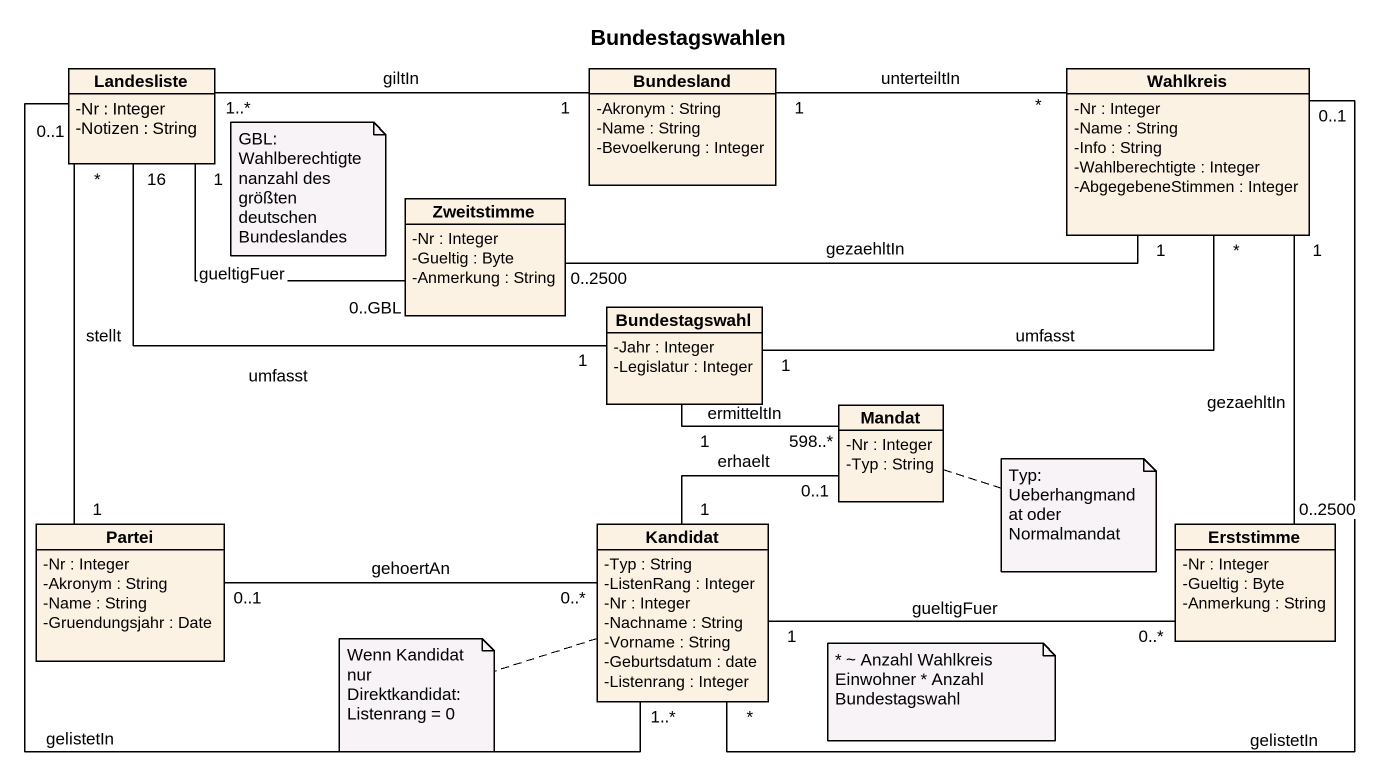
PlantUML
@startuml
title Bundestagswahlen
hide circle
hide empty members
skinparam classAttributeIconSize 0
class Landesliste {
  -Nr : Integer
  -Notizen : String
}
class Bundesland {
  -Akronym : String
  -Name : String
  -Bevoelkerung : Integer
}
class Wahlkreis {
  -Nr : Integer
  -Name : String
  -Info : String
  -Wahlberechtigte : Integer
  -AbgegebeneStimmen : Integer
}
class Zweitstimme {
  -Nr : Integer
  -Gueltig : Byte
  -Anmerkung : String
}
class Bundestagswahl {
  -Jahr : Integer
  -Legislatur : Integer
}
class Mandat {
  -Nr : Integer
  -Typ : String
}
class Partei {
  -Nr : Integer
  -Akronym : String
  -Name : String
  -Gruendungsjahr : Date
}
class Kandidat {
  -Typ : String
  -ListenRang : Integer
  -Nr : Integer
  -Nachname : String
  -Vorname : String
  -Geburtsdatum : date
  -Listenrang : Integer
}
class Erststimme {
  -Nr : Integer
  -Gueltig : Byte
  -Anmerkung : String
}
Landesliste "1..*" -right- "1" Bundesland : giltIn
Landesliste "1" -right- "0..GBL" Zweitstimme : gueltigFuer
Bundesland "1" -right- "*" Wahlkreis : unterteiltIn
Wahlkreis "1" -left- "0..2500" Zweitstimme : gezaehltIn
Wahlkreis "1" -- "0..2500" Erststimme : gezaehltIn
Bundestagswahl "1" -left- "16" Landesliste : umfasst
Bundestagswahl "1" -right- "*" Wahlkreis : umfasst
Mandat "598..*" -left- "1" Bundestagswahl : ermitteltIn
Partei "1" -up- "*" Landesliste : stellt
Partei "0..1" -right- "0..*" Kandidat : gehoertAn
Kandidat "1..*" -up- "0..1" Landesliste : gelistetIn
Kandidat "*" -up- "0..1" Wahlkreis : gelistetIn
Kandidat "1" -up- "0..1" Mandat : erhaelt
Erststimme "0..*" -left- "1" Kandidat : gueltigFuer
note as N1
  GBL: Wahlberechtigtenanzahl des größten deutschen Bundeslandes
end note
note right of Mandat : Typ: Ueberhangmandat oder Normalmandat
note left of Kandidat : Wenn Kandidat nur Direktkandidat: Listenrang = 0
note as N4
  * ~ Anzahl Wahlkreis Einwohner * Anzahl Bundestagswahl
end note
@enduml
